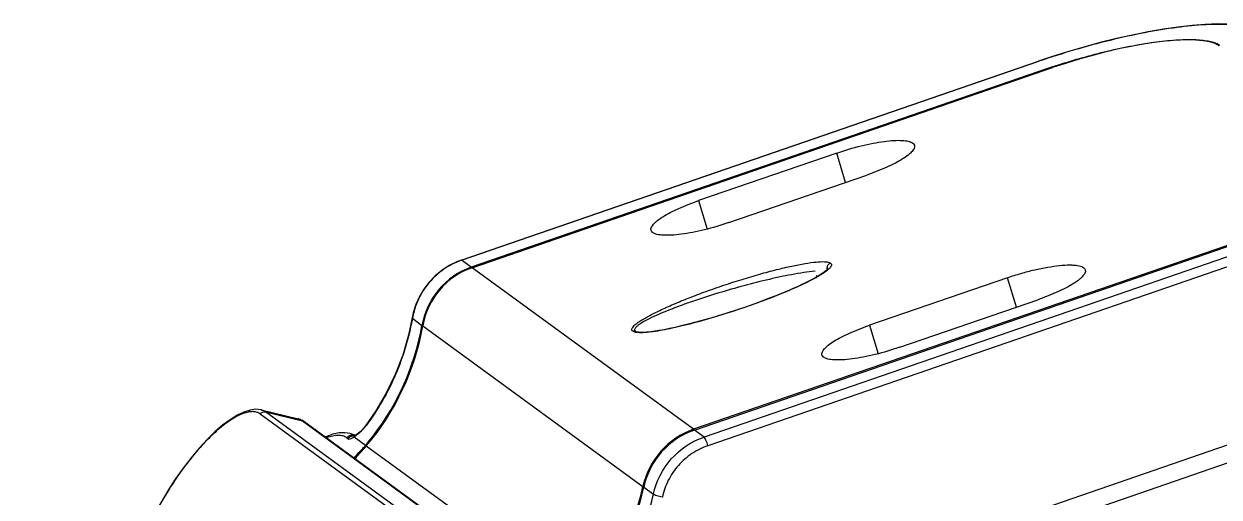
# Model space of a CAD drawing. Extents: x 5 to 415, y 5 to 292.
# Drawn here: x 303.49 to 351.92, y 100.2 to 119.37 of the extents above; entities that cross this region are included whole.
import ezdxf

# ---------------------------------------------------------------- set-up
doc = ezdxf.new("R2010")
doc.units = 0
for name, color, linetype in [('JCHT35K24A-上DXF_CONTINUOUS_LINE', 7, 'CONTINUOUS'), ('JCHT35K24A-下DXF_CONTINUOUS_LINE', 7, 'CONTINUOUS'), ('JCHT35K24A-按DXF_CONTINUOUS_LINE', 7, 'CONTINUOUS'), ('ST2_5X8_DXF_CONTINUOUS_LINE', 7, 'CONTINUOUS')]:
    doc.layers.add(name, color=color, linetype=linetype)

msp = doc.modelspace()

# ---------------------------------------------------------------- linework, layer by layer
at = {"layer": 'JCHT35K24A-上DXF_CONTINUOUS_LINE', "color": 7, "linetype": 'Continuous'}
for p, q in [((321.651, 109.493), (345.17, 117.596)), ((336.424, 114.137), (330.832, 112.21)), ((336.781, 112.946), (336.424, 114.137)), ((332.055, 111.318), (337.647, 113.245)), ((330.832, 112.21), (331.178, 111.056)), ((354.147, 111.05), (330.629, 102.946)), ((330.629, 102.946), (321.651, 109.493)), ((343.347, 109.088), (337.755, 107.161)), ((343.704, 107.898), (343.347, 109.088)), ((338.978, 106.269), (344.57, 108.196)), ((319.656, 107.136), (328.576, 100.631)), ((337.755, 107.161), (338.101, 106.007)), ((326.146, 95.866), (317.366, 102.269))]:
    msp.add_line(p, q, dxfattribs=at)
msp.add_lwpolyline([(336.078, 109.457), (336.078, 109.457), (336.071, 109.447), (336.052, 109.424), (336.019, 109.392), (335.972, 109.351), (335.912, 109.305), (335.838, 109.254), (335.752, 109.199), (335.655, 109.14), (335.547, 109.079), (335.43, 109.015), (335.302, 108.949), (335.165, 108.881), (335.017, 108.81), (334.859, 108.737), (334.692, 108.662), (334.514, 108.584), (334.326, 108.504), (334.127, 108.423), (333.917, 108.339), (333.695, 108.252), (333.461, 108.163), (333.214, 108.072), (332.956, 107.98), (332.685, 107.885), (332.401, 107.789), (332.099, 107.69), (331.768, 107.586), (331.422, 107.481), (331.066, 107.377), (330.722, 107.283), (330.411, 107.201), (330.128, 107.132), (329.875, 107.073), (329.646, 107.024), (329.434, 106.982), (329.237, 106.947), (329.052, 106.918), (328.882, 106.895), (328.728, 106.88), (328.596, 106.873), (328.487, 106.873), (328.407, 106.878), (328.356, 106.887)], dxfattribs=at)
for centre, radius, start, end in [((336.246, 109.483), 0.207, 163.1552, 174.113), ((332.604, 114.472), 6.153, 299.0141, 299.36), ((309.703, 108.8), 10.069, 315.6171, 318.8761), ((309.281, 109.181), 10.637, 318.8264, 319.4729), ((313.917, 105.217), 4.537, 319.473, 319.7228)]:
    msp.add_arc(centre, radius, start, end, dxfattribs=at)
for centre, major_axis, ratio, start_param, end_param in [((346.513, 116.617), (5.557, 1.665), 0.231623, 0.174158, 1.744954), ((322.544, 106.658), (1.096, 2.798), 0.973022, 0.691651, 1.774406), ((310.029, 108.732), (3.653, 9.327), 0.973022, -1.908929, -1.367187), ((331.413, 100.19), (2.028, 2.214), 0.938928, 1.046605, 2.12936), ((319.118, 102.103), (6.76, 7.379), 0.938928, -1.553975, -1.012232)]:
    msp.add_ellipse(centre, major_axis=major_axis, ratio=ratio, start_param=start_param, end_param=end_param, dxfattribs=at)
for points, knots in [([(336.424, 114.137), (336.75, 114.249), (337.239, 114.393), (337.886, 114.536), (338.331, 114.61), (338.726, 114.65), (339.058, 114.655), (339.288, 114.63), (339.429, 114.586), (339.483, 114.558), (339.505, 114.542)], [0, 0, 0, 0, 0.32712, 0.483732, 0.628116, 0.75521, 0.860888, 0.94244, 0.974056, 1, 1, 1, 1]), ([(339.574, 114.452), (339.599, 114.368), (339.518, 114.239), (339.408, 114.129), (339.28, 114.02), (339.079, 113.883), (338.788, 113.72), (338.445, 113.555), (338.06, 113.393), (337.788, 113.293), (337.647, 113.245)], [0, 0, 0, 0, 0.112204, 0.155366, 0.205125, 0.324008, 0.46686, 0.630148, 0.8096, 1, 1, 1, 1]), ([(339.505, 114.542), (339.514, 114.536), (339.543, 114.512), (339.566, 114.478), (339.574, 114.452)], [0, 0, 0, 0, 0.275763, 1, 1, 1, 1]), ([(328.905, 111.003), (328.88, 111.087), (328.961, 111.216), (329.071, 111.326), (329.198, 111.435), (329.4, 111.572), (329.691, 111.735), (330.033, 111.9), (330.419, 112.062), (330.691, 112.162), (330.832, 112.21)], [0, 0, 0, 0, 0.112204, 0.155366, 0.205125, 0.324008, 0.46686, 0.630148, 0.8096, 1, 1, 1, 1]), ([(328.973, 110.913), (328.965, 110.919), (328.936, 110.943), (328.913, 110.977), (328.905, 111.003)], [0, 0, 0, 0, 0.275763, 1, 1, 1, 1]), ([(332.055, 111.318), (331.729, 111.206), (331.239, 111.062), (330.593, 110.919), (330.148, 110.845), (329.752, 110.805), (329.421, 110.8), (329.19, 110.825), (329.05, 110.869), (328.996, 110.897), (328.973, 110.913)], [0, 0, 0, 0, 0.32712, 0.483732, 0.628116, 0.75521, 0.860888, 0.94244, 0.974056, 1, 1, 1, 1]), ([(328.162, 106.916), (328.147, 106.927), (328.121, 106.956), (328.124, 107.02), (328.163, 107.085), (328.231, 107.158), (328.33, 107.24), (328.46, 107.331), (328.62, 107.431), (328.887, 107.581), (329.287, 107.78), (329.836, 108.026), (330.462, 108.281), (331.142, 108.538), (331.856, 108.787), (332.581, 109.021), (333.291, 109.231), (333.965, 109.412), (334.58, 109.557), (335.116, 109.662), (335.556, 109.724), (335.817, 109.74), (335.927, 109.735)], [0, 0, 0, 0, 0.006379, 0.01267, 0.02112, 0.032749, 0.047914, 0.066669, 0.088927, 0.114561, 0.175308, 0.247091, 0.327665, 0.41449, 0.504753, 0.59558, 0.684038, 0.767278, 0.84268, 0.907829, 0.960753, 1, 1, 1, 1]), ([(335.927, 109.735), (335.938, 109.735), (335.975, 109.733), (336.013, 109.729), (336.04, 109.725)], [0, 0, 0, 0, 0.271424, 1, 1, 1, 1]), ([(336.04, 109.725), (336.067, 109.721), (336.115, 109.711), (336.161, 109.691), (336.178, 109.678)], [0, 0, 0, 0, 0.570394, 1, 1, 1, 1]), ([(336.178, 109.678), (336.187, 109.672), (336.203, 109.657), (336.222, 109.616), (336.209, 109.565), (336.18, 109.518), (336.129, 109.456), (336.08, 109.413), (336.043, 109.383)], [0, 0, 0, 0, 0.09079, 0.172259, 0.354111, 0.475477, 0.622508, 1, 1, 1, 1]), ([(336.048, 109.543), (336.059, 109.577), (336.094, 109.635), (336.151, 109.669), (336.178, 109.678)], [0, 0, 0, 0, 0.552131, 1, 1, 1, 1]), ([(343.347, 109.088), (343.528, 109.15), (343.893, 109.266), (344.436, 109.408), (344.957, 109.516), (345.431, 109.584), (345.787, 109.607), (346.03, 109.6), (346.178, 109.583), (346.299, 109.556), (346.395, 109.519), (346.463, 109.469), (346.49, 109.425), (346.497, 109.403)], [0, 0, 0, 0, 0.175738, 0.349898, 0.514629, 0.662729, 0.78794, 0.840471, 0.885728, 0.92362, 0.954409, 0.979105, 1, 1, 1, 1]), ([(335.549, 109.346), (335.395, 109.333), (335.076, 109.293), (334.414, 109.18), (333.561, 108.995), (332.537, 108.732), (331.528, 108.439), (330.71, 108.174), (330.081, 107.949), (329.635, 107.78), (329.218, 107.607), (328.843, 107.434), (328.568, 107.288), (328.392, 107.17), (328.321, 107.112), (328.293, 107.082)], [0, 0, 0, 0, 0.060616, 0.126167, 0.263332, 0.402647, 0.540709, 0.675074, 0.73996, 0.802576, 0.862015, 0.916812, 0.964342, 0.984036, 1, 1, 1, 1]), ([(335.589, 109.091), (335.362, 108.965), (334.836, 108.71), (333.963, 108.342), (332.961, 107.969), (331.905, 107.616), (330.868, 107.309), (329.925, 107.071), (329.227, 106.931), (328.766, 106.871), (328.573, 106.859), (328.487, 106.858)], [0, 0, 0, 0, 0.104179, 0.233842, 0.380067, 0.532539, 0.680515, 0.813594, 0.92247, 0.965523, 1, 1, 1, 1]), ([(335.902, 109.28), (335.882, 109.266), (335.79, 109.206), (335.695, 109.151), (335.621, 109.109)], [0, 0, 0, 0, 0.226356, 1, 1, 1, 1]), ([(336.043, 109.383), (336.033, 109.375), (335.987, 109.339), (335.94, 109.305), (335.902, 109.28)], [0, 0, 0, 0, 0.22903, 1, 1, 1, 1]), ([(346.497, 109.403), (346.522, 109.319), (346.441, 109.19), (346.331, 109.08), (346.203, 108.971), (346.002, 108.834), (345.711, 108.671), (345.368, 108.506), (344.983, 108.345), (344.711, 108.245), (344.57, 108.196)], [0, 0, 0, 0, 0.112192, 0.155345, 0.205111, 0.323988, 0.46684, 0.630132, 0.809622, 1, 1, 1, 1]), ([(328.293, 107.082), (328.28, 107.068), (328.257, 107.04), (328.235, 106.995), (328.239, 106.95), (328.259, 106.93), (328.271, 106.922)], [0, 0, 0, 0, 0.320787, 0.569825, 0.775026, 1, 1, 1, 1]), ([(335.828, 105.954), (335.803, 106.038), (335.884, 106.167), (335.994, 106.278), (336.122, 106.386), (336.323, 106.523), (336.614, 106.687), (336.957, 106.851), (337.342, 107.013), (337.614, 107.113), (337.755, 107.161)], [0, 0, 0, 0, 0.112204, 0.155366, 0.205125, 0.324008, 0.46686, 0.630148, 0.8096, 1, 1, 1, 1]), ([(328.487, 106.858), (328.419, 106.858), (328.326, 106.861), (328.217, 106.887), (328.177, 106.905), (328.162, 106.916)], [0, 0, 0, 0, 0.609402, 0.830045, 1, 1, 1, 1]), ([(328.271, 106.922), (328.276, 106.918), (328.301, 106.902), (328.33, 106.893), (328.353, 106.887)], [0, 0, 0, 0, 0.211325, 1, 1, 1, 1]), ([(338.978, 106.269), (338.652, 106.157), (338.163, 106.013), (337.516, 105.87), (337.071, 105.796), (336.676, 105.756), (336.344, 105.751), (336.114, 105.776), (335.973, 105.82), (335.919, 105.848), (335.897, 105.864)], [0, 0, 0, 0, 0.32712, 0.483732, 0.628116, 0.75521, 0.860888, 0.94244, 0.974056, 1, 1, 1, 1]), ([(335.897, 105.864), (335.888, 105.87), (335.859, 105.894), (335.836, 105.928), (335.828, 105.954)], [0, 0, 0, 0, 0.275763, 1, 1, 1, 1])]:
    msp.add_open_spline(points, degree=3, knots=knots, dxfattribs=at)
for points in [[(336.05, 109.422), (336.041, 109.448), (336.038, 109.477), (336.04, 109.504)], [(328.271, 106.922), (328.235, 106.93), (328.196, 106.928), (328.162, 106.916)]]:
    msp.add_open_spline(points, degree=3, dxfattribs=at)
at = {"layer": 'JCHT35K24A-下DXF_CONTINUOUS_LINE', "color": 7, "linetype": 'Continuous'}
for p, q in [((321.215, 109.8), (344.605, 117.859)), ((321.229, 109.796), (344.619, 117.855)), ((345.007, 117.572), (321.617, 109.513)), ((345.014, 117.55), (345.007, 117.572)), ((326.095, 111.055), (326.103, 111.027)), ((330.661, 102.917), (354.051, 110.976)), ((354.439, 110.693), (331.049, 102.634)), ((354.598, 110.342), (331.208, 102.283)), ((321.215, 109.8), (321.215, 109.8)), ((321.617, 109.513), (321.229, 109.796)), ((319.231, 107.442), (319.622, 107.157)), ((331.88, 95.296), (356.469, 103.768)), ((316.929, 102.706), (316.745, 102.765)), ((316.901, 102.683), (316.881, 102.697)), ((316.881, 102.697), (316.91, 102.688)), ((316.926, 102.697), (316.926, 102.697)), ((331.049, 102.634), (330.661, 102.917)), ((331.954, 94.591), (356.543, 103.063)), ((316.565, 102.604), (316.617, 102.567)), ((317.332, 102.294), (316.868, 102.632)), ((317.419, 102.397), (317.456, 102.384)), ((328.608, 100.604), (328.999, 100.318))]:
    msp.add_line(p, q, dxfattribs=at)
for points in [[(353.84, 118.989), (353.664, 119.096), (353.394, 119.204), (353.079, 119.282), (352.717, 119.335), (352.307, 119.363), (351.851, 119.367), (351.356, 119.348), (350.823, 119.305), (350.257, 119.24), (349.663, 119.153), (349.045, 119.045), (348.408, 118.918), (347.758, 118.773), (347.1, 118.61), (346.438, 118.431), (345.777, 118.238), (345.123, 118.032), (344.605, 117.859)], [(321.215, 109.8), (321.031, 109.729), (320.718, 109.575), (320.424, 109.384), (320.154, 109.161), (319.91, 108.907), (319.697, 108.626), (319.517, 108.321), (319.373, 107.997), (319.267, 107.659), (319.075, 106.759)], [(319.075, 106.759), (318.839, 105.953), (318.539, 105.17), (318.175, 104.414), (317.752, 103.69), (317.36, 103.121)], [(316.749, 102.764), (316.707, 102.777), (316.501, 102.809), (316.267, 102.798), (316.007, 102.743), (315.722, 102.644), (315.699, 102.633)], [(316.926, 102.697), (316.892, 102.678), (316.868, 102.666), (316.856, 102.661)], [(317.36, 103.121), (317.324, 103.074), (317.253, 102.989), (317.182, 102.912), (317.113, 102.843), (317.047, 102.785), (316.987, 102.738), (316.935, 102.703), (316.926, 102.697)]]:
    msp.add_lwpolyline(points, dxfattribs=at)
for centre, radius, start, end in [((353.121, 94.023), 24.907, 108.6386, 109.011), ((322.168, 107.071), 2.882, 109.0116, 109.2364), ((316.845, 102.372), 0.3, 83.8068, 94.6531), ((316.796, 102.433), 0.278, 72.077, 75.5652), ((316.613, 102.329), 0.455, 53.8982, 54.6407), ((315.658, 104.362), 2.118, 313.7119, 317.0453), ((315.533, 104.479), 2.289, 317.0624, 323.4989), ((309.463, 109.212), 10.477, 317.0728, 318.047), ((309.345, 109.319), 10.637, 318.0449, 318.6668), ((313.898, 105.314), 4.573, 318.6666, 318.9504), ((313.923, 105.292), 4.54, 318.9488, 320.3684), ((309.998, 108.712), 9.745, 314.7241, 317.0842)]:
    msp.add_arc(centre, radius, start, end, dxfattribs=at)
for centre, major_axis, ratio, start_param, end_param in [((347.884, 56.925), (-24.753, 78.684), 0.077653, 0.787994, 0.788501), ((322.51, 106.677), (1.096, 2.798), 0.973022, 0.691651, 1.774046), ((309.995, 108.756), (3.653, 9.327), 0.973022, -1.897385, -1.367547), ((331.445, 100.161), (2.028, 2.214), 0.938928, 1.046605, 2.129), ((319.151, 102.079), (6.76, 7.379), 0.938928, -1.542431, -1.012592)]:
    msp.add_ellipse(centre, major_axis=major_axis, ratio=ratio, start_param=start_param, end_param=end_param, dxfattribs=at)
for points, knots in [([(353.578, 119.027), (353.513, 119.074), (353.355, 119.157), (353.075, 119.244), (352.733, 119.306), (352.331, 119.343), (351.872, 119.352), (351.159, 119.329), (350.161, 119.229), (348.867, 119.014), (347.478, 118.708), (346.048, 118.322), (345.093, 118.018), (344.619, 117.855)], [0, 0, 0, 0, 0.026031, 0.057696, 0.095425, 0.139334, 0.189338, 0.245105, 0.37215, 0.516508, 0.673032, 0.836163, 1, 1, 1, 1]), ([(345.16, 117.624), (345.812, 117.844), (346.811, 118.137), (348.154, 118.442), (349.13, 118.614), (350.016, 118.717), (350.768, 118.747), (351.297, 118.713), (351.63, 118.645), (351.766, 118.601), (351.825, 118.575)], [0, 0, 0, 0, 0.302741, 0.458246, 0.606246, 0.739009, 0.850467, 0.937359, 0.971564, 1, 1, 1, 1]), ([(351.825, 118.575), (351.836, 118.571), (351.876, 118.553), (351.915, 118.533), (351.943, 118.516)], [0, 0, 0, 0, 0.265484, 1, 1, 1, 1]), ([(344.605, 117.859), (344.606, 117.859), (344.611, 117.86), (344.616, 117.857), (344.619, 117.855)], [0, 0, 0, 0, 0.210751, 1, 1, 1, 1]), ([(321.218, 109.792), (320.967, 109.704), (320.485, 109.457), (319.883, 108.913), (319.445, 108.226), (319.278, 107.707), (319.231, 107.442)], [0, 0, 0, 0, 0.248264, 0.498046, 0.748928, 1, 1, 1, 1]), ([(321.229, 109.796), (321.228, 109.797), (321.224, 109.799), (321.218, 109.801), (321.215, 109.8)], [0, 0, 0, 0, 0.307162, 1, 1, 1, 1]), ([(319.231, 107.442), (319.093, 106.664), (318.637, 105.135), (317.842, 103.752), (317.373, 103.117)], [0, 0, 0, 0, 0.50014, 1, 1, 1, 1]), ([(319.222, 107.448), (319.221, 107.447), (319.225, 107.444), (319.228, 107.443), (319.231, 107.442)], [0, 0, 0, 0, 0.313046, 1, 1, 1, 1]), ([(316.565, 102.604), (316.521, 102.637), (316.41, 102.687), (316.215, 102.706), (315.99, 102.677), (315.833, 102.632), (315.75, 102.603)], [0, 0, 0, 0, 0.196497, 0.421005, 0.688083, 1, 1, 1, 1]), ([(316.565, 102.604), (316.601, 102.646), (316.696, 102.711), (316.812, 102.715), (316.865, 102.702)], [0, 0, 0, 0, 0.503299, 1, 1, 1, 1]), ([(316.821, 102.672), (316.782, 102.669), (316.705, 102.645), (316.642, 102.596), (316.617, 102.567)], [0, 0, 0, 0, 0.504577, 1, 1, 1, 1]), ([(316.749, 102.764), (316.76, 102.76), (316.805, 102.744), (316.847, 102.721), (316.876, 102.7)], [0, 0, 0, 0, 0.256171, 1, 1, 1, 1]), ([(316.938, 102.678), (316.932, 102.674), (316.909, 102.658), (316.885, 102.643), (316.868, 102.632)], [0, 0, 0, 0, 0.260378, 1, 1, 1, 1]), ([(317.122, 102.832), (317.106, 102.817), (317.048, 102.763), (316.986, 102.712), (316.938, 102.678)], [0, 0, 0, 0, 0.265114, 1, 1, 1, 1]), ([(317.36, 103.121), (317.361, 103.122), (317.366, 103.12), (317.37, 103.119), (317.373, 103.117)], [0, 0, 0, 0, 0.295676, 1, 1, 1, 1]), ([(316.617, 102.567), (316.644, 102.547), (316.712, 102.555), (316.791, 102.588), (316.841, 102.616), (316.868, 102.632)], [0, 0, 0, 0, 0.368874, 0.65231, 1, 1, 1, 1]), ([(328.999, 100.318), (329.11, 100.839), (329.616, 101.838), (330.545, 102.461), (331.049, 102.634)], [0, 0, 0, 0, 0.499854, 1, 1, 1, 1]), ([(331.208, 102.283), (330.981, 102.203), (330.541, 101.985), (329.989, 101.501), (329.575, 100.896), (329.412, 100.435), (329.361, 100.2)], [0, 0, 0, 0, 0.249389, 0.500591, 0.751476, 1, 1, 1, 1]), ([(331.208, 102.283), (331.198, 102.32), (331.173, 102.396), (331.131, 102.5), (331.094, 102.576), (331.066, 102.617), (331.054, 102.63), (331.049, 102.634)], [0, 0, 0, 0, 0.2998, 0.615416, 0.864659, 0.946627, 1, 1, 1, 1]), ([(327.01, 96.089), (327.495, 96.709), (328.326, 98.056), (328.835, 99.555), (328.999, 100.318)], [0, 0, 0, 0, 0.502143, 1, 1, 1, 1]), ([(329.361, 100.2), (329.323, 100.206), (329.247, 100.221), (329.141, 100.25), (329.063, 100.278), (329.019, 100.302), (329.004, 100.313), (328.999, 100.318)], [0, 0, 0, 0, 0.297253, 0.60874, 0.857991, 0.942633, 1, 1, 1, 1])]:
    msp.add_open_spline(points, degree=3, knots=knots, dxfattribs=at)
msp.add_open_spline([(316.926, 102.697), (316.901, 102.682), (316.881, 102.658), (316.868, 102.632)], degree=3, dxfattribs=at)
at = {"layer": 'JCHT35K24A-按DXF_CONTINUOUS_LINE', "color": 7, "linetype": 'Continuous'}
for p, q in [((313.111, 103.734), (313.115, 103.733)), ((313.111, 103.734), (314.603, 103.368)), ((323.427, 96.257), (313.283, 103.655)), ((313.283, 103.655), (314.776, 103.289)), ((313.069, 103.568), (323.214, 96.17)), ((314.668, 103.349), (314.598, 103.37)), ((314.603, 103.368), (314.598, 103.369)), ((314.776, 103.289), (324.921, 95.891)), ((324.986, 95.86), (314.84, 103.259)), ((309.373, 100.511), (309.365, 100.499)), ((309.373, 100.511), (309.365, 100.499)), ((309.366, 100.516), (309.366, 100.516))]:
    msp.add_line(p, q, dxfattribs=at)
for points in [[(313.115, 103.734), (313.094, 103.739), (312.894, 103.757), (312.664, 103.727), (312.409, 103.645), (312.137, 103.513), (311.846, 103.333), (311.544, 103.107), (311.232, 102.839), (310.915, 102.531), (310.592, 102.181), (310.265, 101.793), (309.943, 101.372), (309.626, 100.92), (309.366, 100.516)], [(314.84, 103.259), (314.778, 103.299), (314.668, 103.349)], [(309.366, 100.516), (308.376, 98.831), (307.433, 97.015), (306.589, 95.158), (305.844, 93.259), (305.2, 91.325), (304.654, 89.344), (304.208, 87.329), (303.866, 85.287), (303.625, 83.21), (303.493, 81.198)]]:
    msp.add_lwpolyline(points, dxfattribs=at)
msp.add_arc((314.475, 102.848), 0.536, 73.7421, 76.1485, dxfattribs=at)
for points, knots in [([(313.069, 103.568), (313.031, 103.596), (312.942, 103.641), (312.787, 103.667), (312.613, 103.654), (312.42, 103.604), (312.21, 103.517), (311.893, 103.345), (311.469, 103.038), (310.949, 102.561), (310.412, 101.971), (309.875, 101.28), (309.538, 100.777), (309.373, 100.511)], [0, 0, 0, 0, 0.028032, 0.057898, 0.091638, 0.13063, 0.175247, 0.225485, 0.343883, 0.483435, 0.642214, 0.815179, 1, 1, 1, 1]), ([(313.069, 103.568), (313.092, 103.602), (313.158, 103.658), (313.244, 103.665), (313.283, 103.655)], [0, 0, 0, 0, 0.505575, 1, 1, 1, 1]), ([(313.115, 103.733), (313.131, 103.73), (313.19, 103.712), (313.246, 103.682), (313.283, 103.655)], [0, 0, 0, 0, 0.255189, 1, 1, 1, 1]), ([(314.776, 103.289), (314.742, 103.313), (314.692, 103.341), (314.638, 103.359), (314.625, 103.363)], [0, 0, 0, 0, 0.745997, 1, 1, 1, 1]), ([(314.776, 103.289), (314.782, 103.287), (314.804, 103.281), (314.825, 103.27), (314.84, 103.259)], [0, 0, 0, 0, 0.237407, 1, 1, 1, 1]), ([(309.365, 100.499), (308.483, 99.079), (307.294, 96.856), (306.003, 93.749), (304.904, 90.521), (303.924, 86.339), (303.571, 82.915), (303.498, 81.201)], [0, 0, 0, 0, 0.245981, 0.369785, 0.494885, 0.747466, 1, 1, 1, 1]), ([(309.365, 100.499), (309.365, 100.501), (309.363, 100.506), (309.364, 100.512), (309.366, 100.516)], [0, 0, 0, 0, 0.29078, 1, 1, 1, 1])]:
    msp.add_open_spline(points, degree=3, knots=knots, dxfattribs=at)
at = {"layer": 'ST2_5X8_DXF_CONTINUOUS_LINE', "color": 7, "linetype": 'Continuous'}
msp.add_line((335.637, 109.13), (335.587, 109.168), dxfattribs=at)
msp.add_open_spline([(335.587, 109.168), (335.591, 109.165), (335.609, 109.152), (335.63, 109.142), (335.646, 109.135)], degree=3, knots=[0, 0, 0, 0, 0.230885, 1, 1, 1, 1], dxfattribs=at)

doc.saveas('drawing.dxf')
